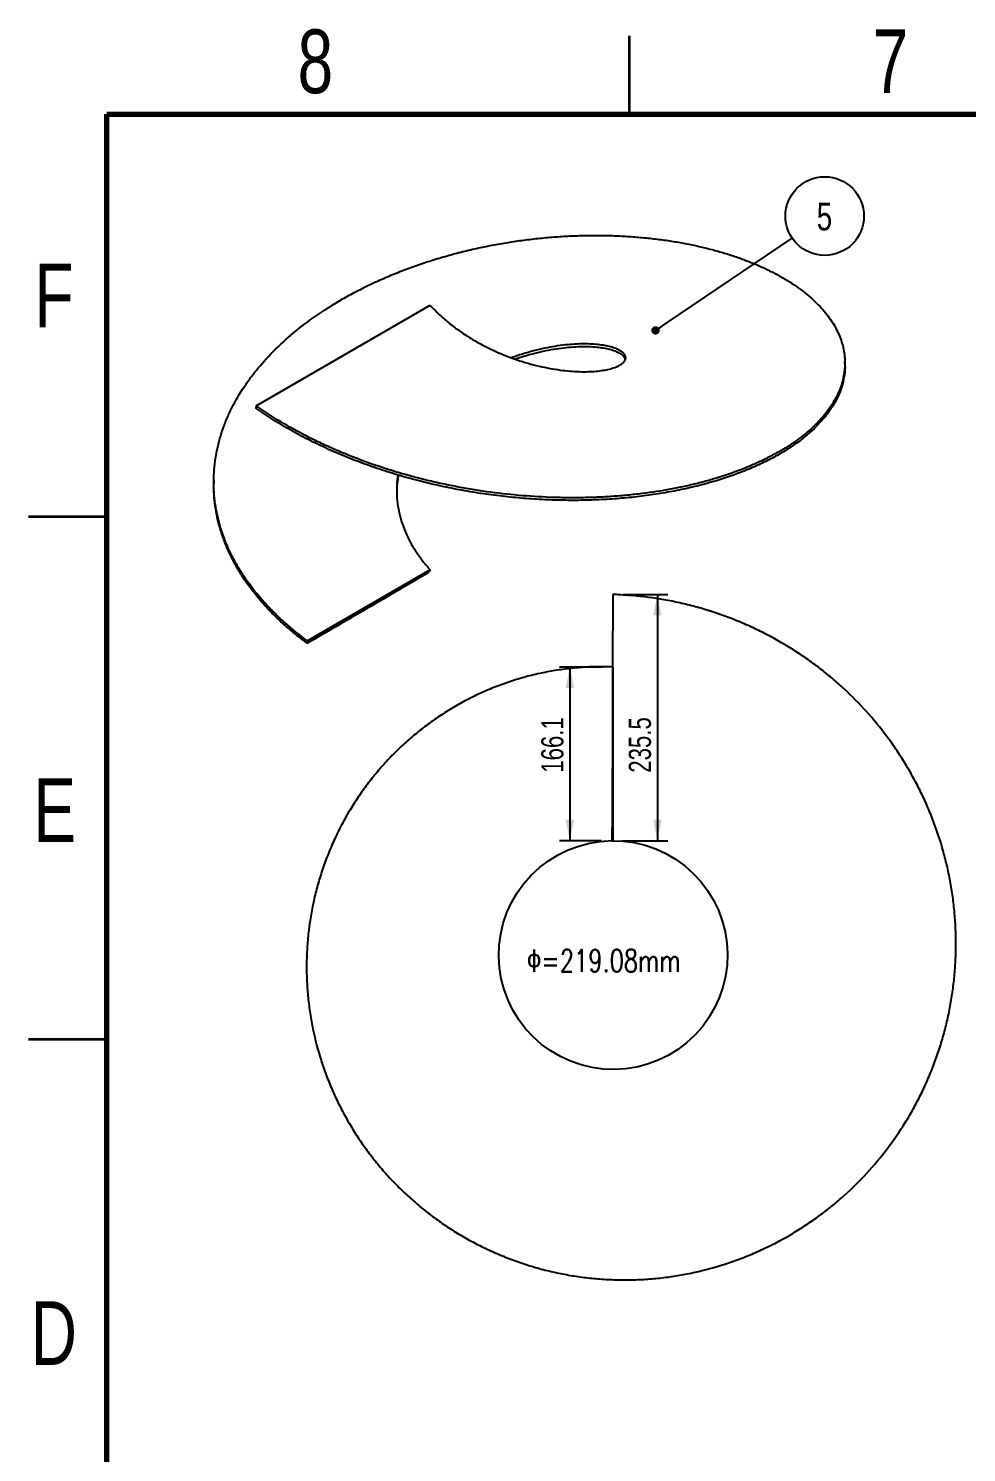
# Model space of a CAD drawing. Header units: millimetres. Extents: x 2 to 418, y 2 to 295.
# Drawn here: x 2.5 to 92.2, y 159 to 295.2 of the extents above; entities that cross this region are included whole.
import ezdxf

# ---------------------------------------------------------------- set-up
doc = ezdxf.new("R2010")
doc.units = ezdxf.units.MM
doc.layers.add('SHEET', color=179, linetype='Continuous')
doc.styles.add('SLDTEXTSTYLE1', font='TXT', dxfattribs={"width": 0.75})
doc.styles.add('SLDTEXTSTYLE5', font='TXT', dxfattribs={"width": 0.75, "bigfont": 'bigfont'})
doc.dimstyles.new('SLDDIMSTYLE0', dxfattribs={"dimtxt": 0.18, "dimasz": 0.8, "dimexe": 0, "dimexo": 0.0625, "dimgap": 0, "dimtad": 0, "dimtih": 1, "dimtoh": 1, "dimdec": 0, "dimrnd": 1e-09, "dimzin": 0, "dimdsep": 46, "dimtxsty": 'Standard', "dimblk1": 'DOT', "dimblk2": 'DOT', "dimsah": 1, "dimcen": 0.09, "dimadec": 0, "dimazin": 0, "dimtfac": 0.8, "dimtdec": 0, "dimtofl": 0, "dimtmove": 0, "dimatfit": 3, "dimldrblk": 'DOT', "dimfxl": 1, "dimfrac": 2, "dimtolj": 1, "dimtzin": 0, "dimarcsym": 0})
doc.dimstyles.new('SLDDIMSTYLE1', dxfattribs={"dimtxt": 2.116667, "dimasz": 2, "dimexe": 0, "dimexo": 0.0625, "dimgap": 0.529167, "dimtad": 1, "dimdec": 1, "dimlfac": 10, "dimrnd": 1e-09, "dimzin": 12, "dimdsep": 46, "dimtxsty": 'SLDTEXTSTYLE1', "dimsah": 1, "dimcen": 0.09, "dimadec": 0, "dimazin": 3, "dimtfac": 1, "dimtdec": 1, "dimtofl": 0, "dimtmove": 0, "dimatfit": 3, "dimfxl": 1, "dimfrac": 2, "dimtolj": 1, "dimtzin": 12, "dimarcsym": 0})

# ---------------------------------------------------------------- blocks, each defined once
blk = doc.blocks.new('SW_NOTE_0_3')
at = {"layer": 'SHEET', "color": 0}
blk.add_circle((3.11, 2.1), 3.76, dxfattribs=at)
at = {"layer": 'SHEET', "color": 0, "insert": (3.09, 3.38), "char_height": 2.65, "attachment_point": 2, "style": 'SLDTEXTSTYLE1'}
blk.add_mtext('5', dxfattribs=at)
blk = doc.blocks.new('_Dot')
at = {"color": 0, "linetype": 'ByBlock', "lineweight": -2}
blk.add_line((-0.5, 0), (-1, 0), dxfattribs=at)
at = {"color": 0, "linetype": 'ByBlock', "const_width": 0.5}
blk.add_lwpolyline([(-0.25, 0, 1), (0.25, 0, 1)], format="xyb", close=True, dxfattribs=at)
blk = doc.blocks.new('_D_10')
at = {"layer": 'SHEET'}
for p, q in [((59.38, 241.07), (63.65, 241.07)), ((62.65, 241.07), (62.65, 217.52)), ((59.3, 217.52), (63.65, 217.52))]:
    blk.add_line(p, q, dxfattribs=at)
for points in [[(62.65, 241.07), (62.25, 239.07), (63.05, 239.07)], [(62.65, 217.52), (63.05, 219.52), (62.25, 219.52)]]:
    blk.add_solid(points, dxfattribs=at)
at = {"layer": 'SHEET', "insert": (59.92, 224.02), "char_height": 2.117, "attachment_point": 1, "rotation": 90, "style": 'SLDTEXTSTYLE1'}
blk.add_mtext('235.5', dxfattribs=at)
blk = doc.blocks.new('_D_11')
at = {"layer": 'SHEET'}
for p, q in [((57.42, 234.13), (53.28, 234.13)), ((54.28, 234.13), (54.28, 217.52)), ((57.3, 217.52), (53.28, 217.52))]:
    blk.add_line(p, q, dxfattribs=at)
for points in [[(54.28, 234.13), (53.88, 232.13), (54.68, 232.13)], [(54.28, 217.52), (54.68, 219.52), (53.88, 219.52)]]:
    blk.add_solid(points, dxfattribs=at)
at = {"layer": 'SHEET', "insert": (51.55, 224.02), "char_height": 2.117, "attachment_point": 1, "rotation": 90, "style": 'SLDTEXTSTYLE1'}
blk.add_mtext('166.1', dxfattribs=at)

msp = doc.modelspace()

# ---------------------------------------------------------------- linework, layer by layer
at = {"color": 7, "linetype": 'Continuous', "lineweight": 35}
for p, q in [((60, 287), (60, 294.5)), ((10, 248.5), (2.5, 248.5)), ((10, 198.5), (2.5, 198.5))]:
    msp.add_line(p, q, dxfattribs=at)
at = {"color": 7, "linetype": 'Continuous', "lineweight": 70}
for p, q in [((10, 10), (10, 287)), ((10, 287), (410, 287))]:
    msp.add_line(p, q, dxfattribs=at)
at = {"color": 7, "linetype": 'Continuous', "lineweight": 25}
for p, q in [((24.276, 259.115), (40.925, 268.726)), ((24.276, 259.115), (24.246, 258.89)), ((40.925, 243.414), (29.18, 236.634)), ((40.925, 243.414), (40.838, 243.24)), ((58.379, 241.068), (58.367, 234.133)), ((58.421, 241.068), (58.379, 241.068)), ((60.304, 240.952), (58.421, 241.068)), ((29.18, 236.634), (29.143, 236.414)), ((58.421, 234.133), (58.368, 234.133)), ((58.421, 217.523), (58.421, 234.133)), ((48.694, 232.767), (48.09, 232.569)), ((57.173, 217.451), (57.206, 217.453)), ((58.206, 217.518), (58.406, 217.523)), ((58.406, 217.523), (58.298, 217.523)), ((59.379, 217.48), (59.403, 217.478))]:
    msp.add_line(p, q, dxfattribs=at)
at = {"color": 7, "linetype": 'Continuous', "lineweight": 25, "flags": 128}
for points in [[(80.593, 263.116), (80.591, 263.239), (80.588, 263.361)], [(20.219, 251.967), (20.218, 251.847), (20.217, 251.726)], [(58.343, 217.522), (59.372, 217.481), (60.437, 217.334), (61.482, 217.084), (62.498, 216.732), (63.473, 216.283), (64.401, 215.739), (65.271, 215.108), (66.074, 214.396), (66.803, 213.607), (67.452, 212.751), (68.014, 211.835), (68.484, 210.87), (68.856, 209.863), (69.127, 208.824), (69.296, 207.763), (69.361, 206.691), (69.319, 205.619), (69.172, 204.555), (68.923, 203.511), (68.573, 202.496), (68.124, 201.522), (67.582, 200.595), (66.952, 199.726), (66.24, 198.923), (65.453, 198.194), (64.598, 197.546), (63.683, 196.983), (62.719, 196.514), (61.713, 196.141), (60.674, 195.87), (59.615, 195.7), (58.544, 195.635), (57.472, 195.676), (56.409, 195.822), (55.365, 196.071), (54.35, 196.42), (53.376, 196.868), (52.449, 197.41), (51.58, 198.039), (50.776, 198.75), (50.047, 199.537), (49.398, 200.391), (48.835, 201.306), (48.365, 202.27), (47.992, 203.276), (47.719, 204.314), (47.549, 205.374), (47.483, 206.445), (47.523, 207.518), (47.669, 208.582), (47.917, 209.627), (48.266, 210.642), (48.713, 211.617), (49.255, 212.545), (49.884, 213.416), (50.595, 214.22), (51.382, 214.951), (52.237, 215.601), (53.152, 216.165), (54.117, 216.637), (55.124, 217.011), (56.164, 217.285), (57.225, 217.457), (58.298, 217.523), (58.298, 217.523)]]:
    msp.add_lwpolyline(points, dxfattribs=at)
at = {"color": 7, "linetype": 'Continuous', "lineweight": 25}
for points, knots in [([(29.18, 236.634), (28.428, 237.184), (27.713, 237.759), (26.714, 238.647), (26.393, 238.946), (25.773, 239.555), (25.474, 239.863), (24.613, 240.802), (24.085, 241.444), (23.362, 242.435), (23.132, 242.77), (22.696, 243.449), (22.49, 243.794), (22.105, 244.486), (21.927, 244.833), (21.596, 245.531), (21.444, 245.882), (21.167, 246.587), (21.041, 246.941), (20.816, 247.654), (20.717, 248.012), (20.545, 248.731), (20.472, 249.093), (20.353, 249.821), (20.307, 250.188), (20.243, 250.921), (20.224, 251.288), (20.215, 252.019), (20.224, 252.383), (20.269, 253.109), (20.304, 253.471), (20.402, 254.193), (20.465, 254.554), (20.692, 255.632), (20.896, 256.348), (21.285, 257.418), (21.428, 257.774), (21.739, 258.478), (21.907, 258.825), (22.447, 259.858), (22.854, 260.533), (23.537, 261.524), (23.777, 261.851), (24.28, 262.498), (24.543, 262.819), (25.37, 263.771), (25.971, 264.393), (27.248, 265.59), (27.923, 266.165), (29.346, 267.27), (30.094, 267.801), (31.27, 268.565), (31.671, 268.815), (32.493, 269.303), (32.913, 269.542), (34.193, 270.237), (35.072, 270.673), (36.419, 271.283), (36.872, 271.48), (37.792, 271.859), (38.257, 272.041), (39.197, 272.393), (39.673, 272.563), (40.634, 272.887), (41.121, 273.043), (42.104, 273.341), (42.602, 273.483), (43.598, 273.752), (44.096, 273.878), (45.096, 274.114), (45.597, 274.225), (46.601, 274.432), (47.104, 274.528), (48.113, 274.705), (48.618, 274.786), (49.63, 274.934), (50.137, 275), (51.153, 275.119), (51.662, 275.171), (52.682, 275.26), (53.193, 275.297), (54.205, 275.356), (54.707, 275.378), (55.705, 275.407), (56.201, 275.414), (57.186, 275.415), (57.675, 275.408), (58.646, 275.38), (59.129, 275.359), (60.087, 275.303), (60.563, 275.268), (61.508, 275.184), (61.978, 275.135), (62.908, 275.023), (63.369, 274.961), (64.275, 274.822), (64.719, 274.747), (65.595, 274.584), (66.026, 274.496), (66.873, 274.309), (67.289, 274.209), (68.108, 273.998), (68.51, 273.887), (69.3, 273.652), (69.687, 273.529), (70.448, 273.272), (70.822, 273.136), (71.553, 272.855), (71.91, 272.709), (72.603, 272.409), (72.939, 272.254), (73.59, 271.936), (73.906, 271.772), (74.517, 271.437), (74.812, 271.266), (75.383, 270.914), (75.658, 270.734), (76.454, 270.181), (76.945, 269.797), (77.618, 269.197), (77.831, 268.993), (78.234, 268.582), (78.423, 268.374), (78.954, 267.745), (79.261, 267.316), (79.652, 266.663), (79.77, 266.443), (79.983, 266), (80.078, 265.777), (80.245, 265.327), (80.316, 265.1), (80.434, 264.643), (80.481, 264.413), (80.586, 263.723), (80.605, 263.264), (80.549, 262.35), (80.473, 261.895), (80.225, 260.989), (80.053, 260.538), (79.722, 259.866), (79.599, 259.642), (79.331, 259.2), (79.185, 258.981), (78.871, 258.548), (78.704, 258.335), (78.346, 257.914), (78.157, 257.705), (77.756, 257.295), (77.545, 257.092), (77.101, 256.693), (76.868, 256.496), (76.381, 256.108), (76.127, 255.917), (75.596, 255.54), (75.319, 255.355), (74.744, 254.991), (74.447, 254.813), (73.836, 254.467), (73.522, 254.299), (72.877, 253.972), (72.546, 253.813), (71.867, 253.503), (71.518, 253.354), (70.449, 252.918), (69.703, 252.646), (68.532, 252.268), (68.133, 252.146), (67.318, 251.914), (66.902, 251.802), (66.059, 251.592), (65.633, 251.493), (64.77, 251.306), (64.332, 251.219), (63.006, 250.974), (62.102, 250.835), (60.714, 250.662), (60.246, 250.611), (59.301, 250.52), (58.823, 250.481), (57.857, 250.414), (57.367, 250.387), (56.383, 250.347), (55.887, 250.333), (54.895, 250.318), (54.398, 250.318), (53.401, 250.329), (52.901, 250.341), (51.398, 250.398), (50.391, 250.461), (48.365, 250.641), (47.347, 250.758), (45.813, 250.974), (45.3, 251.053), (44.28, 251.224), (43.772, 251.315), (42.762, 251.512), (42.26, 251.616), (41.261, 251.837), (40.764, 251.954), (39.775, 252.201), (39.284, 252.331), (38.306, 252.602), (37.819, 252.745), (36.852, 253.042), (36.371, 253.197), (35.413, 253.521), (34.937, 253.69), (33.992, 254.04), (33.523, 254.221), (32.599, 254.594), (32.144, 254.786), (31.246, 255.18), (30.803, 255.383), (29.929, 255.798), (29.498, 256.012), (28.225, 256.667), (27.4, 257.126), (25.801, 258.087), (25.025, 258.59), (24.276, 259.115)], [0, 0, 0, 0, 0.015625, 0.015625, 0.0234375, 0.0234375, 0.03125, 0.03125, 0.046875, 0.046875, 0.0546875, 0.0546875, 0.0625, 0.0625, 0.0703125, 0.0703125, 0.078125, 0.078125, 0.0859375, 0.0859375, 0.09375, 0.09375, 0.1015625, 0.1015625, 0.109375, 0.109375, 0.1171875, 0.1171875, 0.125, 0.125, 0.1328125, 0.1328125, 0.140625, 0.140625, 0.15625, 0.15625, 0.1640625, 0.1640625, 0.171875, 0.171875, 0.1875, 0.1875, 0.1953125, 0.1953125, 0.203125, 0.203125, 0.21875, 0.21875, 0.234375, 0.234375, 0.25, 0.25, 0.2578125, 0.2578125, 0.265625, 0.265625, 0.28125, 0.28125, 0.2890625, 0.2890625, 0.296875, 0.296875, 0.3046875, 0.3046875, 0.3125, 0.3125, 0.3203125, 0.3203125, 0.328125, 0.328125, 0.3359375, 0.3359375, 0.34375, 0.34375, 0.3515625, 0.3515625, 0.359375, 0.359375, 0.3671875, 0.3671875, 0.375, 0.375, 0.3828125, 0.3828125, 0.390625, 0.390625, 0.3984375, 0.3984375, 0.40625, 0.40625, 0.4140625, 0.4140625, 0.421875, 0.421875, 0.4296875, 0.4296875, 0.4375, 0.4375, 0.4453125, 0.4453125, 0.453125, 0.453125, 0.4609375, 0.4609375, 0.46875, 0.46875, 0.4765625, 0.4765625, 0.484375, 0.484375, 0.4921875, 0.4921875, 0.5, 0.5, 0.5078125, 0.5078125, 0.515625, 0.515625, 0.53125, 0.53125, 0.5390625, 0.5390625, 0.546875, 0.546875, 0.5625, 0.5625, 0.5703125, 0.5703125, 0.578125, 0.578125, 0.5859375, 0.5859375, 0.59375, 0.59375, 0.609375, 0.609375, 0.625, 0.625, 0.640625, 0.640625, 0.6484375, 0.6484375, 0.65625, 0.65625, 0.6640625, 0.6640625, 0.671875, 0.671875, 0.6796875, 0.6796875, 0.6875, 0.6875, 0.6953125, 0.6953125, 0.703125, 0.703125, 0.7109375, 0.7109375, 0.71875, 0.71875, 0.7265625, 0.7265625, 0.734375, 0.734375, 0.75, 0.75, 0.7578125, 0.7578125, 0.765625, 0.765625, 0.7734375, 0.7734375, 0.78125, 0.78125, 0.796875, 0.796875, 0.8046875, 0.8046875, 0.8125, 0.8125, 0.8203125, 0.8203125, 0.828125, 0.828125, 0.8359375, 0.8359375, 0.84375, 0.84375, 0.859375, 0.859375, 0.875, 0.875, 0.8828125, 0.8828125, 0.890625, 0.890625, 0.8984375, 0.8984375, 0.90625, 0.90625, 0.9140625, 0.9140625, 0.921875, 0.921875, 0.9296875, 0.9296875, 0.9375, 0.9375, 0.9453125, 0.9453125, 0.953125, 0.953125, 0.9609375, 0.9609375, 0.96875, 0.96875, 0.984375, 0.984375, 1, 1, 1, 1]), ([(40.925, 268.726), (41.186, 268.453), (41.707, 267.905), (42.577, 267.141), (43.499, 266.425), (44.472, 265.764), (45.486, 265.16), (46.531, 264.613), (47.596, 264.126), (48.671, 263.7), (49.747, 263.335), (50.812, 263.031), (51.856, 262.786), (52.87, 262.6), (53.843, 262.471), (54.767, 262.395), (55.632, 262.369), (56.43, 262.391), (57.153, 262.457), (57.794, 262.56), (58.348, 262.697), (58.809, 262.864), (59.171, 263.054), (59.432, 263.261), (59.59, 263.48), (59.644, 263.706), (59.59, 263.932), (59.432, 264.151), (59.171, 264.358), (58.809, 264.548), (58.348, 264.715), (57.794, 264.852), (57.153, 264.955), (56.43, 265.021), (55.632, 265.043), (54.767, 265.017), (53.843, 264.941), (52.87, 264.812), (51.856, 264.626), (50.812, 264.38), (49.751, 264.081), (49.037, 263.83), (48.683, 263.706)], [0, 0, 0, 0, 0.02499766, 0.05001338, 0.07503032, 0.10002732, 0.12502664, 0.15004111, 0.17505551, 0.20005486, 0.22505418, 0.25006859, 0.27508299, 0.30008232, 0.32508165, 0.35009605, 0.37511045, 0.40010978, 0.4251091, 0.45012351, 0.47513791, 0.50013723, 0.52513656, 0.55015096, 0.57516536, 0.60016469, 0.62516401, 0.65017842, 0.67519282, 0.70019215, 0.72519147, 0.75020587, 0.77522028, 0.8002196, 0.82521893, 0.85023333, 0.87524773, 0.90024706, 0.92524638, 0.95026079, 0.97527519, 1, 1, 1, 1]), ([(59.585, 263.531), (59.58, 263.566), (59.567, 263.676), (59.432, 263.856), (59.188, 264.064), (58.836, 264.255), (58.387, 264.423), (57.844, 264.563), (57.214, 264.67), (56.502, 264.739), (55.713, 264.765), (54.857, 264.745), (53.942, 264.674), (52.976, 264.551), (51.968, 264.371), (50.928, 264.131), (49.966, 263.867), (49.35, 263.655), (49.093, 263.567)], [0, 0, 0, 0, 0.0309253, 0.0967718, 0.1626277, 0.2284413, 0.2942427, 0.3600842, 0.4259357, 0.4917458, 0.5575447, 0.6233843, 0.6892348, 0.7550447, 0.8208444, 0.8866856, 0.9525384, 1, 1, 1, 1]), ([(80.586, 263.116), (80.589, 263.076), (80.618, 262.732), (80.549, 262.082), (80.372, 261.171), (80.054, 260.266), (79.61, 259.371), (79.041, 258.495), (78.351, 257.643), (77.546, 256.821), (76.624, 256.028), (75.588, 255.268), (74.441, 254.544), (73.193, 253.865), (71.852, 253.234), (70.421, 252.653), (68.901, 252.123), (67.294, 251.646), (65.611, 251.228), (63.865, 250.871), (62.065, 250.578), (60.21, 250.348), (58.302, 250.184), (56.348, 250.087), (54.363, 250.059), (52.361, 250.101), (50.346, 250.213), (48.317, 250.395), (46.277, 250.648), (44.239, 250.973), (42.218, 251.367), (40.224, 251.829), (38.258, 252.358), (36.32, 252.956), (34.416, 253.621), (32.558, 254.352), (30.76, 255.143), (29.027, 255.992), (27.362, 256.898), (25.757, 257.859), (24.751, 258.546), (24.246, 258.89)], [0, 0, 0, 0, 0.0034279, 0.029584, 0.055695, 0.0818892, 0.1082545, 0.1346337, 0.1608255, 0.1869452, 0.2130866, 0.2393492, 0.2657691, 0.2920452, 0.3181906, 0.3443026, 0.3704818, 0.3968304, 0.4232131, 0.4494219, 0.4755329, 0.5016566, 0.5278813, 0.5542882, 0.5806004, 0.6067535, 0.6328548, 0.6590056, 0.6852961, 0.7116962, 0.7379464, 0.7640738, 0.790176, 0.8163427, 0.8426754, 0.8690625, 0.89526, 0.9213652, 0.9474632, 0.9736453, 1, 1, 1, 1]), ([(37.838, 252.5), (37.813, 252.355), (37.731, 251.874), (37.702, 251.049), (37.751, 250.034), (37.911, 249.023), (38.171, 248.024), (38.534, 247.044), (38.994, 246.086), (39.55, 245.158), (40.186, 244.26), (40.679, 243.696), (40.925, 243.414)], [0, 0, 0, 0, 0.0457728, 0.1517697, 0.2577666, 0.3638274, 0.4698885, 0.5758853, 0.6818723, 0.7879438, 0.8940102, 1, 1, 1, 1]), ([(37.89, 252.484), (37.855, 252.294), (37.758, 251.767), (37.711, 251.094), (37.736, 250.615), (37.743, 250.474)], [0, 0, 0, 0, 0.2862441, 0.7897298, 1, 1, 1, 1]), ([(29.143, 236.414), (28.773, 236.693), (28.034, 237.25), (27.006, 238.127), (26.041, 239.028), (25.147, 239.955), (24.322, 240.908), (23.565, 241.888), (22.878, 242.894), (22.266, 243.921), (21.732, 244.965), (21.278, 246.019), (20.903, 247.084), (20.608, 248.159), (20.39, 249.246), (20.26, 250.342), (20.206, 251.17), (20.222, 251.631), (20.225, 251.726)], [0, 0, 0, 0, 0.0660958, 0.1319866, 0.1974365, 0.2626532, 0.3278053, 0.3930859, 0.4586854, 0.5246424, 0.5902316, 0.6555131, 0.7206564, 0.7858687, 0.851297, 0.9171655, 0.9829665, 1, 1, 1, 1]), ([(29.143, 236.414), (31.097, 237.547), (33.051, 238.68), (35.977, 240.383), (36.951, 240.952), (38.898, 242.092), (39.87, 242.664), (40.838, 243.24)], [0, 0, 0, 0, 0.5, 0.5, 0.75, 0.75, 1, 1, 1, 1]), ([(58.368, 234.133), (57.857, 234.152), (57.344, 234.158), (56.322, 234.14), (55.811, 234.117), (54.797, 234.043), (54.293, 233.992), (53.289, 233.863), (52.79, 233.785), (51.798, 233.602), (51.304, 233.498), (50.323, 233.261), (49.834, 233.129), (48.864, 232.838), (48.381, 232.679), (47.421, 232.333), (46.944, 232.146), (46.004, 231.749), (45.542, 231.538), (44.632, 231.093), (44.184, 230.858), (43.301, 230.366), (42.867, 230.109), (42.013, 229.57), (41.593, 229.289), (40.768, 228.705), (40.362, 228.401), (39.564, 227.769), (39.172, 227.44), (38.406, 226.764), (38.033, 226.415), (37.308, 225.701), (36.957, 225.337), (36.276, 224.589), (35.945, 224.207), (35.305, 223.426), (34.995, 223.027), (34.397, 222.212), (34.108, 221.797), (33.552, 220.948), (33.284, 220.516), (32.77, 219.633), (32.524, 219.183), (32.058, 218.275), (31.839, 217.817), (31.424, 216.891), (31.23, 216.424), (30.865, 215.481), (30.696, 215.006), (30.382, 214.045), (30.237, 213.561), (29.973, 212.584), (29.854, 212.091), (29.533, 210.598), (29.371, 209.583), (29.208, 208.064), (29.168, 207.558), (29.113, 206.547), (29.099, 206.042), (29.096, 205.031), (29.108, 204.526), (29.157, 203.516), (29.195, 203.012), (29.297, 202.003), (29.361, 201.499), (29.516, 200.49), (29.607, 199.986), (29.919, 198.485), (30.177, 197.5), (30.637, 196.053), (30.802, 195.576), (31.156, 194.63), (31.346, 194.161), (31.749, 193.233), (31.962, 192.773), (32.414, 191.864), (32.652, 191.413), (33.152, 190.522), (33.415, 190.081), (33.96, 189.217), (34.243, 188.794), (34.828, 187.964), (35.13, 187.558), (35.754, 186.761), (36.076, 186.372), (36.739, 185.608), (37.08, 185.235), (37.781, 184.505), (38.142, 184.148), (38.882, 183.451), (39.262, 183.111), (40.042, 182.449), (40.442, 182.126), (41.252, 181.505), (41.663, 181.206), (42.498, 180.631), (42.923, 180.354), (43.784, 179.822), (44.22, 179.567), (45.106, 179.079), (45.555, 178.845), (46.465, 178.401), (46.926, 178.19), (47.862, 177.79), (48.336, 177.6), (49.296, 177.245), (49.782, 177.079), (50.756, 176.773), (51.244, 176.633), (52.226, 176.378), (52.72, 176.262), (53.71, 176.056), (54.207, 175.965), (55.207, 175.808), (55.709, 175.741), (56.716, 175.633), (57.222, 175.591), (58.238, 175.533), (58.748, 175.516), (59.772, 175.507), (60.285, 175.515), (61.306, 175.557), (61.813, 175.59), (62.823, 175.681), (63.327, 175.739), (64.33, 175.879), (64.829, 175.961), (65.822, 176.15), (66.317, 176.256), (67.795, 176.611), (68.774, 176.897), (70.224, 177.399), (70.704, 177.578), (71.653, 177.959), (72.12, 178.16), (73.504, 178.796), (74.403, 179.263), (75.715, 180.026), (76.147, 180.29), (76.997, 180.841), (77.416, 181.127), (78.242, 181.72), (78.649, 182.027), (79.451, 182.663), (79.845, 182.992), (80.999, 184.002), (81.731, 184.709), (83.122, 186.183), (83.78, 186.951), (85.023, 188.549), (85.609, 189.38), (86.431, 190.674), (86.696, 191.113), (87.204, 192.003), (87.446, 192.453), (87.909, 193.36), (88.128, 193.818), (88.545, 194.742), (88.742, 195.208), (89.115, 196.15), (89.29, 196.624), (89.618, 197.582), (89.771, 198.065), (90.054, 199.04), (90.185, 199.531), (90.424, 200.522), (90.532, 201.023), (90.724, 202.03), (90.809, 202.535), (90.953, 203.546), (91.013, 204.051), (91.11, 205.061), (91.146, 205.567), (91.196, 206.579), (91.208, 207.084), (91.212, 208.603), (91.168, 209.616), (91.03, 211.136), (90.973, 211.642), (90.833, 212.657), (90.751, 213.164), (90.564, 214.171), (90.46, 214.669), (90.228, 215.66), (90.101, 216.152), (89.687, 217.615), (89.367, 218.575), (88.821, 219.993), (88.628, 220.462), (88.22, 221.392), (88.005, 221.853), (87.553, 222.768), (87.315, 223.222), (86.819, 224.119), (86.56, 224.562), (86.026, 225.431), (85.75, 225.858), (85.179, 226.698), (84.885, 227.111), (83.974, 228.327), (83.332, 229.109), (81.975, 230.617), (81.26, 231.342), (80.134, 232.385), (79.749, 232.725), (78.967, 233.386), (78.57, 233.707), (77.763, 234.328), (77.354, 234.628), (76.523, 235.21), (76.102, 235.491), (75.247, 236.035), (74.814, 236.296), (73.936, 236.801), (73.49, 237.044), (72.588, 237.509), (72.132, 237.732), (71.206, 238.159), (70.736, 238.363), (69.787, 238.749), (69.307, 238.932), (68.344, 239.275), (67.86, 239.435), (66.888, 239.732), (66.4, 239.87), (65.418, 240.123), (64.926, 240.238), (63.44, 240.552), (62.44, 240.717), (60.423, 240.96), (59.405, 241.037), (58.379, 241.068)], [0, 0, 0, 0, 0.0078125, 0.0078125, 0.015625, 0.015625, 0.0234375, 0.0234375, 0.03125, 0.03125, 0.0390625, 0.0390625, 0.046875, 0.046875, 0.0546875, 0.0546875, 0.0625, 0.0625, 0.0703125, 0.0703125, 0.078125, 0.078125, 0.0859375, 0.0859375, 0.09375, 0.09375, 0.1015625, 0.1015625, 0.109375, 0.109375, 0.1171875, 0.1171875, 0.125, 0.125, 0.1328125, 0.1328125, 0.140625, 0.140625, 0.1484375, 0.1484375, 0.15625, 0.15625, 0.1640625, 0.1640625, 0.171875, 0.171875, 0.1796875, 0.1796875, 0.1875, 0.1875, 0.1953125, 0.1953125, 0.203125, 0.203125, 0.21875, 0.21875, 0.2265625, 0.2265625, 0.234375, 0.234375, 0.2421875, 0.2421875, 0.25, 0.25, 0.2578125, 0.2578125, 0.265625, 0.265625, 0.28125, 0.28125, 0.2890625, 0.2890625, 0.296875, 0.296875, 0.3046875, 0.3046875, 0.3125, 0.3125, 0.3203125, 0.3203125, 0.328125, 0.328125, 0.3359375, 0.3359375, 0.34375, 0.34375, 0.3515625, 0.3515625, 0.359375, 0.359375, 0.3671875, 0.3671875, 0.375, 0.375, 0.3828125, 0.3828125, 0.390625, 0.390625, 0.3984375, 0.3984375, 0.40625, 0.40625, 0.4140625, 0.4140625, 0.421875, 0.421875, 0.4296875, 0.4296875, 0.4375, 0.4375, 0.4453125, 0.4453125, 0.453125, 0.453125, 0.4609375, 0.4609375, 0.46875, 0.46875, 0.4765625, 0.4765625, 0.484375, 0.484375, 0.4921875, 0.4921875, 0.5, 0.5, 0.5078125, 0.5078125, 0.515625, 0.515625, 0.53125, 0.53125, 0.5390625, 0.5390625, 0.546875, 0.546875, 0.5625, 0.5625, 0.5703125, 0.5703125, 0.578125, 0.578125, 0.5859375, 0.5859375, 0.59375, 0.59375, 0.609375, 0.609375, 0.625, 0.625, 0.640625, 0.640625, 0.6484375, 0.6484375, 0.65625, 0.65625, 0.6640625, 0.6640625, 0.671875, 0.671875, 0.6796875, 0.6796875, 0.6875, 0.6875, 0.6953125, 0.6953125, 0.703125, 0.703125, 0.7109375, 0.7109375, 0.71875, 0.71875, 0.7265625, 0.7265625, 0.734375, 0.734375, 0.75, 0.75, 0.7578125, 0.7578125, 0.765625, 0.765625, 0.7734375, 0.7734375, 0.78125, 0.78125, 0.796875, 0.796875, 0.8046875, 0.8046875, 0.8125, 0.8125, 0.8203125, 0.8203125, 0.828125, 0.828125, 0.8359375, 0.8359375, 0.84375, 0.84375, 0.859375, 0.859375, 0.875, 0.875, 0.8828125, 0.8828125, 0.890625, 0.890625, 0.8984375, 0.8984375, 0.90625, 0.90625, 0.9140625, 0.9140625, 0.921875, 0.921875, 0.9296875, 0.9296875, 0.9375, 0.9375, 0.9453125, 0.9453125, 0.953125, 0.953125, 0.9609375, 0.9609375, 0.96875, 0.96875, 0.984375, 0.984375, 1, 1, 1, 1]), ([(68.64, 239.161), (68.555, 239.194), (68.175, 239.339), (67.783, 239.45), (67.48, 239.535)], [0, 0, 0, 0, 0.22448636, 1, 1, 1, 1]), ([(58.421, 234.133), (57.909, 234.143), (56.888, 234.164), (55.847, 234.134), (55.322, 234.082), (55.304, 234.08)], [0, 0, 0, 0, 0.4923958, 0.9833077, 1, 1, 1, 1]), ([(58.368, 234.133), (58.364, 231.365), (58.358, 228.596), (58.344, 224.444), (58.338, 223.06), (58.322, 220.292), (58.313, 218.907), (58.298, 217.523)], [0, 0, 0, 0, 0.5, 0.5, 0.75, 0.75, 1, 1, 1, 1])]:
    msp.add_open_spline(points, degree=3, knots=knots, dxfattribs=at)

# ---------------------------------------------------------------- block references
at = {"layer": 'SHEET'}
msp.add_blockref('SW_NOTE_0_3', (75.544, 275.162), dxfattribs=at)

# ---------------------------------------------------------------- texts
at = {"color": 7, "linetype": 'Continuous', "lineweight": 0, "char_height": 6.096, "attachment_point": 2, "style": 'SLDTEXTSTYLE1'}
for s, insert in [('8', (29.939, 295.114)), ('7', (84.939, 295.114)), ('F', (4.937, 272.726)), ('E', (5.011, 223.476)), ('D', (4.93, 173.476))]:
    msp.add_mtext(s, dxfattribs=dict(at, insert=insert))
at = {"layer": 'SHEET', "insert": (50.192, 207.103), "char_height": 2.1167, "attachment_point": 1, "style": 'SLDTEXTSTYLE5'}
msp.add_mtext('Φ=219.08mm', dxfattribs=at)

# ---------------------------------------------------------------- dimensions: what is measured, and where the dimension line sits
at = {"layer": 'SHEET'}
for base, p1, p2, picture, middle in [((62.647758758, 217.523358411), (58.37851521, 241.068358411), (58.297879082, 217.523358411), '_D_10', (62.647758758, 227.542471707)), ((54.281, 217.523), (58.421, 234.133), (58.298, 217.523), '_D_11', (54.281, 227.542))]:
    dim = msp.add_linear_dim(base=base, p1=p1, p2=p2, angle=90, dimstyle='SLDDIMSTYLE1', dxfattribs=at)
    dim.commit()
    dim.dimension.update_dxf_attribs({"geometry": picture, "text_midpoint": middle, "dimtype": 160})

# ---------------------------------------------------------------- leaders
msp.add_leader([(62.475, 266.326), (75.544, 275.162)], dimstyle='SLDDIMSTYLE0', dxfattribs=at)

doc.saveas('drawing.dxf')
